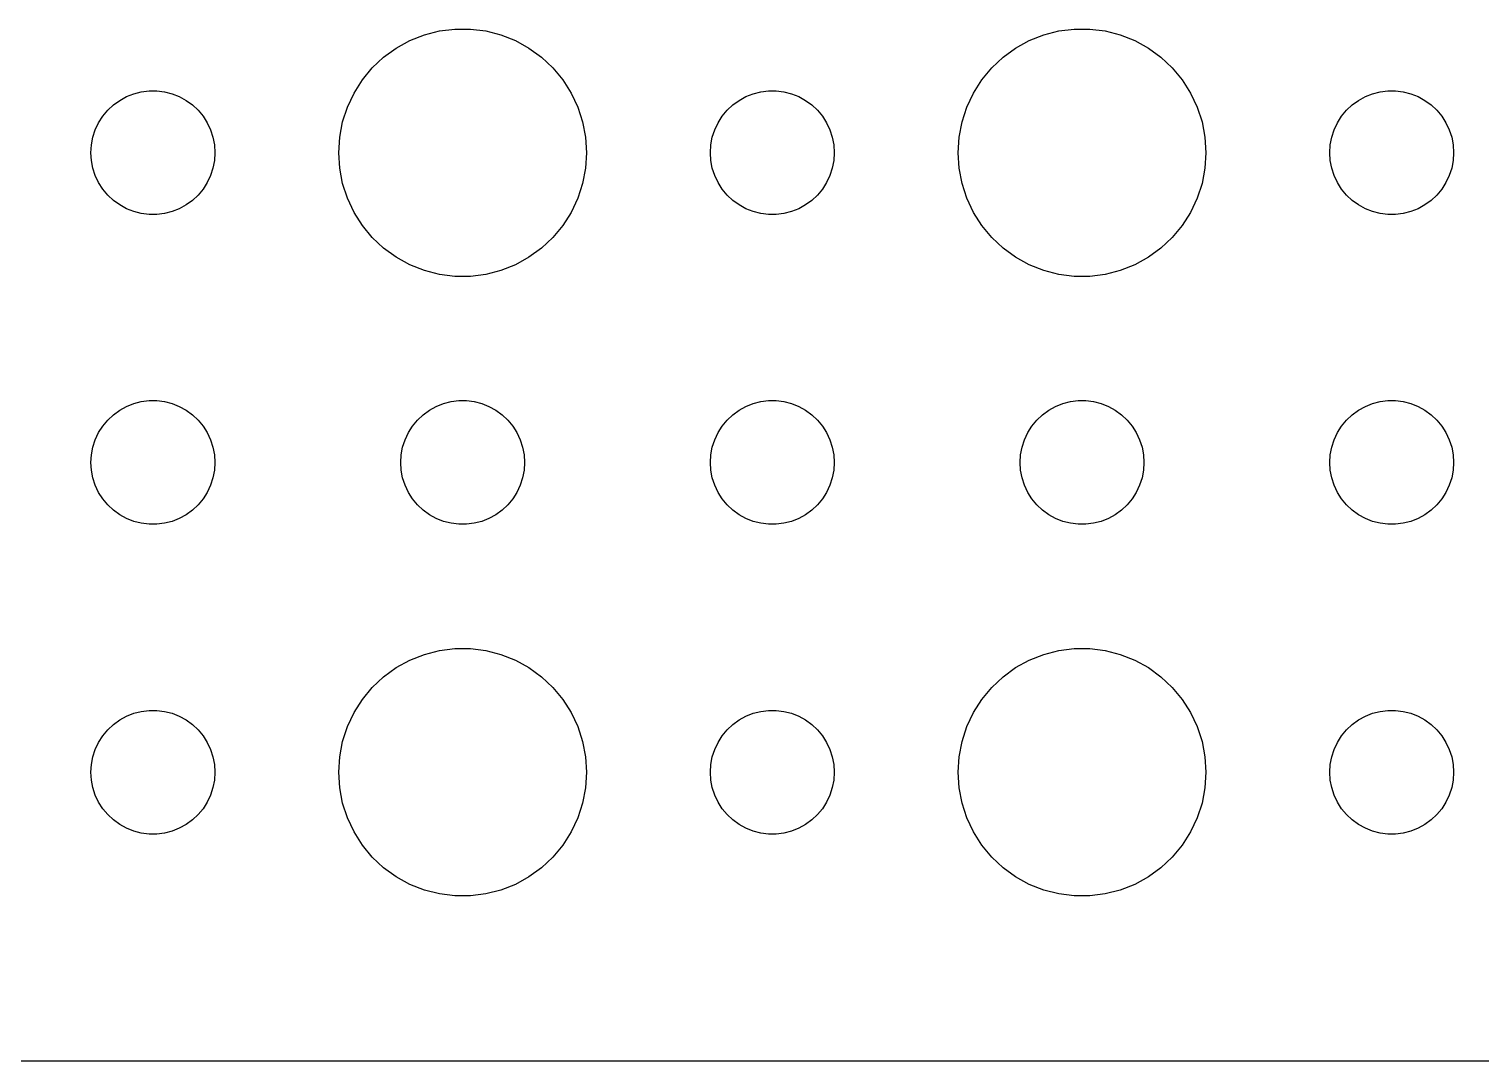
# Model space of a CAD drawing. Header units: metres. Extents: x -134 to 134, y 176 to 394.
# Drawn here: x -3 to 32.16, y 290.01 to 314.99 of the extents above; entities that cross this region are included whole.
import ezdxf

# ---------------------------------------------------------------- set-up
doc = ezdxf.new("R2010")
doc.units = ezdxf.units.M

msp = doc.modelspace()

# ---------------------------------------------------------------- linework, layer by layer
for p, q in [((5.89252, 314.533), (6.22266, 314.714)), ((6.22266, 314.714), (6.57294, 314.853)), ((6.57294, 314.853), (6.93785, 314.947)), ((6.93785, 314.947), (7.31161, 314.994)), ((7.31161, 314.994), (7.68837, 314.994)), ((7.68837, 314.994), (8.06213, 314.947)), ((8.06213, 314.947), (8.42705, 314.853)), ((8.42705, 314.853), (8.77733, 314.714)), ((8.77733, 314.714), (9.10747, 314.533)), ((20.8925, 314.533), (21.2227, 314.714)), ((21.2227, 314.714), (21.5729, 314.853)), ((21.5729, 314.853), (21.9379, 314.947)), ((21.9379, 314.947), (22.3116, 314.994)), ((22.3116, 314.994), (22.6884, 314.994)), ((22.6884, 314.994), (23.0621, 314.947)), ((23.0621, 314.947), (23.427, 314.853)), ((23.427, 314.853), (23.7773, 314.714)), ((23.7773, 314.714), (24.1075, 314.533)), ((5.58772, 314.312), (5.89252, 314.533)), ((9.10747, 314.533), (9.41226, 314.312)), ((20.5877, 314.312), (20.8925, 314.533)), ((24.1075, 314.533), (24.4123, 314.312)), ((5.07294, 313.763), (5.31308, 314.054)), ((5.31308, 314.054), (5.58772, 314.312)), ((9.41226, 314.312), (9.6869, 314.054)), ((9.6869, 314.054), (9.92705, 313.763)), ((20.0729, 313.763), (20.3131, 314.054)), ((20.3131, 314.054), (20.5877, 314.312)), ((24.4123, 314.312), (24.6869, 314.054)), ((24.6869, 314.054), (24.927, 313.763)), ((4.87108, 313.445), (5.07294, 313.763)), ((9.92705, 313.763), (10.1289, 313.445)), ((19.8711, 313.445), (20.0729, 313.763)), ((24.927, 313.763), (25.1289, 313.445)), ((-0.80373, 313.266), (-0.63866, 313.357)), ((-0.63866, 313.357), (-0.46352, 313.427)), ((-0.46352, 313.427), (-0.28107, 313.473)), ((-0.28107, 313.473), (-0.09418, 313.497)), ((-0.09418, 313.497), (0.09418, 313.497)), ((0.09418, 313.497), (0.28107, 313.473)), ((0.28107, 313.473), (0.46352, 313.427)), ((0.46352, 313.427), (0.63866, 313.357)), ((0.63866, 313.357), (0.80373, 313.266)), ((4.71066, 313.104), (4.87108, 313.445)), ((10.1289, 313.445), (10.2893, 313.104)), ((14.1963, 313.266), (14.3613, 313.357)), ((14.3613, 313.357), (14.5365, 313.427)), ((14.5365, 313.427), (14.7189, 313.473)), ((14.7189, 313.473), (14.9058, 313.497)), ((14.9058, 313.497), (15.0942, 313.497)), ((15.0942, 313.497), (15.2811, 313.473)), ((15.2811, 313.473), (15.4635, 313.427)), ((15.4635, 313.427), (15.6387, 313.357)), ((15.6387, 313.357), (15.8037, 313.266)), ((19.7107, 313.104), (19.8711, 313.445)), ((25.1289, 313.445), (25.2893, 313.104)), ((29.1963, 313.266), (29.3613, 313.357)), ((29.3613, 313.357), (29.5365, 313.427)), ((29.5365, 313.427), (29.7189, 313.473)), ((29.7189, 313.473), (29.9058, 313.497)), ((29.9058, 313.497), (30.0942, 313.497)), ((30.0942, 313.497), (30.2811, 313.473)), ((30.2811, 313.473), (30.4635, 313.427)), ((30.4635, 313.427), (30.6387, 313.357)), ((30.6387, 313.357), (30.8037, 313.266)), ((-1.21352, 312.882), (-1.09344, 313.027)), ((-1.09344, 313.027), (-0.95613, 313.156)), ((-0.95613, 313.156), (-0.80373, 313.266)), ((0.80373, 313.266), (0.95613, 313.156)), ((0.95613, 313.156), (1.09344, 313.027)), ((1.09344, 313.027), (1.21352, 312.882)), ((4.59424, 312.746), (4.71066, 313.104)), ((10.2893, 313.104), (10.4057, 312.746)), ((13.7865, 312.882), (13.9065, 313.027)), ((13.9065, 313.027), (14.0439, 313.156)), ((14.0439, 313.156), (14.1963, 313.266)), ((15.8037, 313.266), (15.9561, 313.156)), ((15.9561, 313.156), (16.0934, 313.027)), ((16.0934, 313.027), (16.2135, 312.882)), ((19.5942, 312.746), (19.7107, 313.104)), ((25.2893, 313.104), (25.4057, 312.746)), ((28.7865, 312.882), (28.9065, 313.027)), ((28.9065, 313.027), (29.0439, 313.156)), ((29.0439, 313.156), (29.1963, 313.266)), ((30.8037, 313.266), (30.9561, 313.156)), ((30.9561, 313.156), (31.0934, 313.027)), ((31.0934, 313.027), (31.2135, 312.882)), ((-1.39465, 312.552), (-1.31445, 312.723)), ((-1.31445, 312.723), (-1.21352, 312.882)), ((1.21352, 312.882), (1.31445, 312.723)), ((1.31445, 312.723), (1.39465, 312.552)), ((4.52365, 312.376), (4.59424, 312.746)), ((10.4057, 312.746), (10.4763, 312.376)), ((13.6053, 312.552), (13.6855, 312.723)), ((13.6855, 312.723), (13.7865, 312.882)), ((16.2135, 312.882), (16.3145, 312.723)), ((16.3145, 312.723), (16.3947, 312.552)), ((19.5237, 312.376), (19.5942, 312.746)), ((25.4057, 312.746), (25.4763, 312.376)), ((28.6053, 312.552), (28.6855, 312.723)), ((28.6855, 312.723), (28.7865, 312.882)), ((31.2135, 312.882), (31.3145, 312.723)), ((31.3145, 312.723), (31.3947, 312.552)), ((-1.48816, 312.188), (-1.45287, 312.373)), ((-1.45287, 312.373), (-1.39465, 312.552)), ((1.39465, 312.552), (1.45287, 312.373)), ((1.45287, 312.373), (1.48816, 312.188)), ((4.5, 312), (4.52365, 312.376)), ((10.4763, 312.376), (10.5, 312)), ((13.5118, 312.188), (13.5471, 312.373)), ((13.5471, 312.373), (13.6053, 312.552)), ((16.3947, 312.552), (16.4529, 312.373)), ((16.4529, 312.373), (16.4882, 312.188)), ((19.5, 312), (19.5237, 312.376)), ((25.4763, 312.376), (25.5, 312)), ((28.5118, 312.188), (28.5471, 312.373)), ((28.5471, 312.373), (28.6053, 312.552)), ((31.3947, 312.552), (31.4529, 312.373)), ((31.4529, 312.373), (31.4882, 312.188)), ((-1.5, 312), (-1.48816, 312.188)), ((-1.48816, 311.812), (-1.5, 312)), ((1.48816, 312.188), (1.5, 312)), ((1.5, 312), (1.48816, 311.812)), ((4.52365, 311.624), (4.5, 312)), ((10.5, 312), (10.4763, 311.624)), ((13.5, 312), (13.5118, 312.188)), ((13.5118, 311.812), (13.5, 312)), ((16.4882, 312.188), (16.5, 312)), ((16.5, 312), (16.4882, 311.812)), ((19.5237, 311.624), (19.5, 312)), ((25.5, 312), (25.4763, 311.624)), ((28.5, 312), (28.5118, 312.188)), ((28.5118, 311.812), (28.5, 312)), ((31.4882, 312.188), (31.5, 312)), ((31.5, 312), (31.4882, 311.812)), ((-1.45287, 311.627), (-1.48816, 311.812)), ((-1.39465, 311.448), (-1.45287, 311.627)), ((1.45287, 311.627), (1.39465, 311.448)), ((1.48816, 311.812), (1.45287, 311.627)), ((4.59424, 311.254), (4.52365, 311.624)), ((10.4763, 311.624), (10.4057, 311.254)), ((13.5471, 311.627), (13.5118, 311.812)), ((13.6053, 311.448), (13.5471, 311.627)), ((16.4529, 311.627), (16.3947, 311.448)), ((16.4882, 311.812), (16.4529, 311.627)), ((19.5942, 311.254), (19.5237, 311.624)), ((25.4763, 311.624), (25.4057, 311.254)), ((28.5471, 311.627), (28.5118, 311.812)), ((28.6053, 311.448), (28.5471, 311.627)), ((31.4529, 311.627), (31.3947, 311.448)), ((31.4882, 311.812), (31.4529, 311.627)), ((-1.31445, 311.277), (-1.39465, 311.448)), ((-1.21352, 311.118), (-1.31445, 311.277)), ((1.31445, 311.277), (1.21352, 311.118)), ((1.39465, 311.448), (1.31445, 311.277)), ((4.71066, 310.896), (4.59424, 311.254)), ((10.4057, 311.254), (10.2893, 310.896)), ((13.6855, 311.277), (13.6053, 311.448)), ((13.7865, 311.118), (13.6855, 311.277)), ((16.3145, 311.277), (16.2135, 311.118)), ((16.3947, 311.448), (16.3145, 311.277)), ((19.7107, 310.896), (19.5942, 311.254)), ((25.4057, 311.254), (25.2893, 310.896)), ((28.6855, 311.277), (28.6053, 311.448)), ((28.7865, 311.118), (28.6855, 311.277)), ((31.3145, 311.277), (31.2135, 311.118)), ((31.3947, 311.448), (31.3145, 311.277)), ((-1.09344, 310.973), (-1.21352, 311.118)), ((-0.95613, 310.844), (-1.09344, 310.973)), ((-0.80373, 310.734), (-0.95613, 310.844)), ((0.95613, 310.844), (0.80373, 310.734)), ((1.09344, 310.973), (0.95613, 310.844)), ((1.21352, 311.118), (1.09344, 310.973)), ((4.87108, 310.555), (4.71066, 310.896)), ((10.2893, 310.896), (10.1289, 310.555)), ((13.9065, 310.973), (13.7865, 311.118)), ((14.0439, 310.844), (13.9065, 310.973)), ((14.1963, 310.734), (14.0439, 310.844)), ((15.9561, 310.844), (15.8037, 310.734)), ((16.0934, 310.973), (15.9561, 310.844)), ((16.2135, 311.118), (16.0934, 310.973)), ((19.8711, 310.555), (19.7107, 310.896)), ((25.2893, 310.896), (25.1289, 310.555)), ((28.9065, 310.973), (28.7865, 311.118)), ((29.0439, 310.844), (28.9065, 310.973)), ((29.1963, 310.734), (29.0439, 310.844)), ((30.9561, 310.844), (30.8037, 310.734)), ((31.0934, 310.973), (30.9561, 310.844)), ((31.2135, 311.118), (31.0934, 310.973)), ((-0.63866, 310.643), (-0.80373, 310.734)), ((-0.46352, 310.573), (-0.63866, 310.643)), ((-0.28107, 310.527), (-0.46352, 310.573)), ((-0.09418, 310.503), (-0.28107, 310.527)), ((0.09418, 310.503), (-0.09418, 310.503)), ((0.28107, 310.527), (0.09418, 310.503)), ((0.46352, 310.573), (0.28107, 310.527)), ((0.63866, 310.643), (0.46352, 310.573)), ((0.80373, 310.734), (0.63866, 310.643)), ((5.07294, 310.237), (4.87108, 310.555)), ((10.1289, 310.555), (9.92705, 310.237)), ((14.3613, 310.643), (14.1963, 310.734)), ((14.5365, 310.573), (14.3613, 310.643)), ((14.7189, 310.527), (14.5365, 310.573)), ((14.9058, 310.503), (14.7189, 310.527)), ((15.0942, 310.503), (14.9058, 310.503)), ((15.2811, 310.527), (15.0942, 310.503)), ((15.4635, 310.573), (15.2811, 310.527)), ((15.6387, 310.643), (15.4635, 310.573)), ((15.8037, 310.734), (15.6387, 310.643)), ((20.0729, 310.237), (19.8711, 310.555)), ((25.1289, 310.555), (24.927, 310.237)), ((29.3613, 310.643), (29.1963, 310.734)), ((29.5365, 310.573), (29.3613, 310.643)), ((29.7189, 310.527), (29.5365, 310.573)), ((29.9058, 310.503), (29.7189, 310.527)), ((30.0942, 310.503), (29.9058, 310.503)), ((30.2811, 310.527), (30.0942, 310.503)), ((30.4635, 310.573), (30.2811, 310.527)), ((30.6387, 310.643), (30.4635, 310.573)), ((30.8037, 310.734), (30.6387, 310.643)), ((5.31308, 309.946), (5.07294, 310.237)), ((9.92705, 310.237), (9.6869, 309.946)), ((20.3131, 309.946), (20.0729, 310.237)), ((24.927, 310.237), (24.6869, 309.946)), ((5.58772, 309.688), (5.31308, 309.946)), ((9.6869, 309.946), (9.41226, 309.688)), ((20.5877, 309.688), (20.3131, 309.946)), ((24.6869, 309.946), (24.4123, 309.688)), ((5.89252, 309.467), (5.58772, 309.688)), ((6.22266, 309.286), (5.89252, 309.467)), ((9.10747, 309.467), (8.77733, 309.286)), ((9.41226, 309.688), (9.10747, 309.467)), ((20.8925, 309.467), (20.5877, 309.688)), ((21.2227, 309.286), (20.8925, 309.467)), ((24.1075, 309.467), (23.7773, 309.286)), ((24.4123, 309.688), (24.1075, 309.467)), ((6.57294, 309.147), (6.22266, 309.286)), ((6.93785, 309.053), (6.57294, 309.147)), ((8.42705, 309.147), (8.06213, 309.053)), ((8.77733, 309.286), (8.42705, 309.147)), ((21.5729, 309.147), (21.2227, 309.286)), ((21.9379, 309.053), (21.5729, 309.147)), ((23.427, 309.147), (23.0621, 309.053)), ((23.7773, 309.286), (23.427, 309.147)), ((7.31161, 309.006), (6.93785, 309.053)), ((7.68837, 309.006), (7.31161, 309.006)), ((8.06213, 309.053), (7.68837, 309.006)), ((22.3116, 309.006), (21.9379, 309.053)), ((22.6884, 309.006), (22.3116, 309.006)), ((23.0621, 309.053), (22.6884, 309.006)), ((-0.63866, 305.857), (-0.46352, 305.927)), ((-0.46352, 305.927), (-0.28107, 305.973)), ((-0.28107, 305.973), (-0.09418, 305.997)), ((-0.09418, 305.997), (0.09418, 305.997)), ((0.09418, 305.997), (0.28107, 305.973)), ((0.28107, 305.973), (0.46352, 305.927)), ((0.46352, 305.927), (0.63866, 305.857)), ((6.86133, 305.857), (7.03647, 305.927)), ((7.03647, 305.927), (7.21892, 305.973)), ((7.21892, 305.973), (7.40581, 305.997)), ((7.40581, 305.997), (7.59418, 305.997)), ((7.59418, 305.997), (7.78107, 305.973)), ((7.78107, 305.973), (7.96352, 305.927)), ((7.96352, 305.927), (8.13866, 305.857)), ((14.3613, 305.857), (14.5365, 305.927)), ((14.5365, 305.927), (14.7189, 305.973)), ((14.7189, 305.973), (14.9058, 305.997)), ((14.9058, 305.997), (15.0942, 305.997)), ((15.0942, 305.997), (15.2811, 305.973)), ((15.2811, 305.973), (15.4635, 305.927)), ((15.4635, 305.927), (15.6387, 305.857)), ((21.8613, 305.857), (22.0365, 305.927)), ((22.0365, 305.927), (22.2189, 305.973)), ((22.2189, 305.973), (22.4058, 305.997)), ((22.4058, 305.997), (22.5942, 305.997)), ((22.5942, 305.997), (22.7811, 305.973)), ((22.7811, 305.973), (22.9635, 305.927)), ((22.9635, 305.927), (23.1387, 305.857)), ((29.3613, 305.857), (29.5365, 305.927)), ((29.5365, 305.927), (29.7189, 305.973)), ((29.7189, 305.973), (29.9058, 305.997)), ((29.9058, 305.997), (30.0942, 305.997)), ((30.0942, 305.997), (30.2811, 305.973)), ((30.2811, 305.973), (30.4635, 305.927)), ((30.4635, 305.927), (30.6387, 305.857)), ((-1.09344, 305.527), (-0.95613, 305.656)), ((-0.95613, 305.656), (-0.80373, 305.766)), ((-0.80373, 305.766), (-0.63866, 305.857)), ((0.63866, 305.857), (0.80373, 305.766)), ((0.80373, 305.766), (0.95613, 305.656)), ((0.95613, 305.656), (1.09344, 305.527)), ((6.40654, 305.527), (6.54385, 305.656)), ((6.54385, 305.656), (6.69626, 305.766)), ((6.69626, 305.766), (6.86133, 305.857)), ((8.13866, 305.857), (8.30373, 305.766)), ((8.30373, 305.766), (8.45613, 305.656)), ((8.45613, 305.656), (8.59344, 305.527)), ((13.9065, 305.527), (14.0439, 305.656)), ((14.0439, 305.656), (14.1963, 305.766)), ((14.1963, 305.766), (14.3613, 305.857)), ((15.6387, 305.857), (15.8037, 305.766)), ((15.8037, 305.766), (15.9561, 305.656)), ((15.9561, 305.656), (16.0934, 305.527)), ((21.4065, 305.527), (21.5439, 305.656)), ((21.5439, 305.656), (21.6963, 305.766)), ((21.6963, 305.766), (21.8613, 305.857)), ((23.1387, 305.857), (23.3037, 305.766)), ((23.3037, 305.766), (23.4561, 305.656)), ((23.4561, 305.656), (23.5934, 305.527)), ((28.9065, 305.527), (29.0439, 305.656)), ((29.0439, 305.656), (29.1963, 305.766)), ((29.1963, 305.766), (29.3613, 305.857)), ((30.6387, 305.857), (30.8037, 305.766)), ((30.8037, 305.766), (30.9561, 305.656)), ((30.9561, 305.656), (31.0934, 305.527)), ((-1.39465, 305.052), (-1.31445, 305.223)), ((-1.31445, 305.223), (-1.21352, 305.382)), ((-1.21352, 305.382), (-1.09344, 305.527)), ((1.09344, 305.527), (1.21352, 305.382)), ((1.21352, 305.382), (1.31445, 305.223)), ((1.31445, 305.223), (1.39465, 305.052)), ((6.10533, 305.052), (6.18553, 305.223)), ((6.18553, 305.223), (6.28647, 305.382)), ((6.28647, 305.382), (6.40654, 305.527)), ((8.59344, 305.527), (8.71352, 305.382)), ((8.71352, 305.382), (8.81445, 305.223)), ((8.81445, 305.223), (8.89465, 305.052)), ((13.6053, 305.052), (13.6855, 305.223)), ((13.6855, 305.223), (13.7865, 305.382)), ((13.7865, 305.382), (13.9065, 305.527)), ((16.0934, 305.527), (16.2135, 305.382)), ((16.2135, 305.382), (16.3145, 305.223)), ((16.3145, 305.223), (16.3947, 305.052)), ((21.1053, 305.052), (21.1855, 305.223)), ((21.1855, 305.223), (21.2865, 305.382)), ((21.2865, 305.382), (21.4065, 305.527)), ((23.5934, 305.527), (23.7135, 305.382)), ((23.7135, 305.382), (23.8145, 305.223)), ((23.8145, 305.223), (23.8947, 305.052)), ((28.6053, 305.052), (28.6855, 305.223)), ((28.6855, 305.223), (28.7865, 305.382)), ((28.7865, 305.382), (28.9065, 305.527)), ((31.0934, 305.527), (31.2135, 305.382)), ((31.2135, 305.382), (31.3145, 305.223)), ((31.3145, 305.223), (31.3947, 305.052)), ((-1.48816, 304.688), (-1.45287, 304.873)), ((-1.45287, 304.873), (-1.39465, 305.052)), ((1.39465, 305.052), (1.45287, 304.873)), ((1.45287, 304.873), (1.48816, 304.688)), ((6.01183, 304.688), (6.04712, 304.873)), ((6.04712, 304.873), (6.10533, 305.052)), ((8.89465, 305.052), (8.95287, 304.873)), ((8.95287, 304.873), (8.98816, 304.688)), ((13.5118, 304.688), (13.5471, 304.873)), ((13.5471, 304.873), (13.6053, 305.052)), ((16.3947, 305.052), (16.4529, 304.873)), ((16.4529, 304.873), (16.4882, 304.688)), ((21.0118, 304.688), (21.0471, 304.873)), ((21.0471, 304.873), (21.1053, 305.052)), ((23.8947, 305.052), (23.9529, 304.873)), ((23.9529, 304.873), (23.9882, 304.688)), ((28.5118, 304.688), (28.5471, 304.873)), ((28.5471, 304.873), (28.6053, 305.052)), ((31.3947, 305.052), (31.4529, 304.873)), ((31.4529, 304.873), (31.4882, 304.688)), ((-1.5, 304.5), (-1.48816, 304.688)), ((-1.48816, 304.312), (-1.5, 304.5)), ((1.48816, 304.688), (1.5, 304.5)), ((1.5, 304.5), (1.48816, 304.312)), ((6, 304.5), (6.01183, 304.688)), ((6.01183, 304.312), (6, 304.5)), ((8.98816, 304.688), (9, 304.5)), ((9, 304.5), (8.98816, 304.312)), ((13.5, 304.5), (13.5118, 304.688)), ((13.5118, 304.312), (13.5, 304.5)), ((16.4882, 304.688), (16.5, 304.5)), ((16.5, 304.5), (16.4882, 304.312)), ((21, 304.5), (21.0118, 304.688)), ((21.0118, 304.312), (21, 304.5)), ((23.9882, 304.688), (24, 304.5)), ((24, 304.5), (23.9882, 304.312)), ((28.5, 304.5), (28.5118, 304.688)), ((28.5118, 304.312), (28.5, 304.5)), ((31.4882, 304.688), (31.5, 304.5)), ((31.5, 304.5), (31.4882, 304.312)), ((-1.45287, 304.127), (-1.48816, 304.312)), ((1.48816, 304.312), (1.45287, 304.127)), ((6.04712, 304.127), (6.01183, 304.312)), ((8.98816, 304.312), (8.95287, 304.127)), ((13.5471, 304.127), (13.5118, 304.312)), ((16.4882, 304.312), (16.4529, 304.127)), ((21.0471, 304.127), (21.0118, 304.312)), ((23.9882, 304.312), (23.9529, 304.127)), ((28.5471, 304.127), (28.5118, 304.312)), ((31.4882, 304.312), (31.4529, 304.127)), ((-1.39465, 303.948), (-1.45287, 304.127)), ((-1.31445, 303.777), (-1.39465, 303.948)), ((1.39465, 303.948), (1.31445, 303.777)), ((1.45287, 304.127), (1.39465, 303.948)), ((6.10533, 303.948), (6.04712, 304.127)), ((6.18553, 303.777), (6.10533, 303.948)), ((8.89465, 303.948), (8.81445, 303.777)), ((8.95287, 304.127), (8.89465, 303.948)), ((13.6053, 303.948), (13.5471, 304.127)), ((13.6855, 303.777), (13.6053, 303.948)), ((16.3947, 303.948), (16.3145, 303.777)), ((16.4529, 304.127), (16.3947, 303.948)), ((21.1053, 303.948), (21.0471, 304.127)), ((21.1855, 303.777), (21.1053, 303.948)), ((23.8947, 303.948), (23.8145, 303.777)), ((23.9529, 304.127), (23.8947, 303.948)), ((28.6053, 303.948), (28.5471, 304.127)), ((28.6855, 303.777), (28.6053, 303.948)), ((31.3947, 303.948), (31.3145, 303.777)), ((31.4529, 304.127), (31.3947, 303.948)), ((-1.21352, 303.618), (-1.31445, 303.777)), ((-1.09344, 303.473), (-1.21352, 303.618)), ((-0.95613, 303.344), (-1.09344, 303.473)), ((1.09344, 303.473), (0.95613, 303.344)), ((1.21352, 303.618), (1.09344, 303.473)), ((1.31445, 303.777), (1.21352, 303.618)), ((6.28647, 303.618), (6.18553, 303.777)), ((6.40654, 303.473), (6.28647, 303.618)), ((6.54385, 303.344), (6.40654, 303.473)), ((8.59344, 303.473), (8.45613, 303.344)), ((8.71352, 303.618), (8.59344, 303.473)), ((8.81445, 303.777), (8.71352, 303.618)), ((13.7865, 303.618), (13.6855, 303.777)), ((13.9065, 303.473), (13.7865, 303.618)), ((14.0439, 303.344), (13.9065, 303.473)), ((16.0934, 303.473), (15.9561, 303.344)), ((16.2135, 303.618), (16.0934, 303.473)), ((16.3145, 303.777), (16.2135, 303.618)), ((21.2865, 303.618), (21.1855, 303.777)), ((21.4065, 303.473), (21.2865, 303.618)), ((21.5439, 303.344), (21.4065, 303.473)), ((23.5934, 303.473), (23.4561, 303.344)), ((23.7135, 303.618), (23.5934, 303.473)), ((23.8145, 303.777), (23.7135, 303.618)), ((28.7865, 303.618), (28.6855, 303.777)), ((28.9065, 303.473), (28.7865, 303.618)), ((29.0439, 303.344), (28.9065, 303.473)), ((31.0934, 303.473), (30.9561, 303.344)), ((31.2135, 303.618), (31.0934, 303.473)), ((31.3145, 303.777), (31.2135, 303.618)), ((-0.80373, 303.234), (-0.95613, 303.344)), ((-0.63866, 303.143), (-0.80373, 303.234)), ((-0.46352, 303.073), (-0.63866, 303.143)), ((0.63866, 303.143), (0.46352, 303.073)), ((0.80373, 303.234), (0.63866, 303.143)), ((0.95613, 303.344), (0.80373, 303.234)), ((6.69626, 303.234), (6.54385, 303.344)), ((6.86133, 303.143), (6.69626, 303.234)), ((7.03647, 303.073), (6.86133, 303.143)), ((8.13866, 303.143), (7.96352, 303.073)), ((8.30373, 303.234), (8.13866, 303.143)), ((8.45613, 303.344), (8.30373, 303.234)), ((14.1963, 303.234), (14.0439, 303.344)), ((14.3613, 303.143), (14.1963, 303.234)), ((14.5365, 303.073), (14.3613, 303.143)), ((15.6387, 303.143), (15.4635, 303.073)), ((15.8037, 303.234), (15.6387, 303.143)), ((15.9561, 303.344), (15.8037, 303.234)), ((21.6963, 303.234), (21.5439, 303.344)), ((21.8613, 303.143), (21.6963, 303.234)), ((22.0365, 303.073), (21.8613, 303.143)), ((23.1387, 303.143), (22.9635, 303.073)), ((23.3037, 303.234), (23.1387, 303.143)), ((23.4561, 303.344), (23.3037, 303.234)), ((29.1963, 303.234), (29.0439, 303.344)), ((29.3613, 303.143), (29.1963, 303.234)), ((29.5365, 303.073), (29.3613, 303.143)), ((30.6387, 303.143), (30.4635, 303.073)), ((30.8037, 303.234), (30.6387, 303.143)), ((30.9561, 303.344), (30.8037, 303.234)), ((-0.28107, 303.027), (-0.46352, 303.073)), ((-0.09418, 303.003), (-0.28107, 303.027)), ((0.09418, 303.003), (-0.09418, 303.003)), ((0.28107, 303.027), (0.09418, 303.003)), ((0.46352, 303.073), (0.28107, 303.027)), ((7.21892, 303.027), (7.03647, 303.073)), ((7.40581, 303.003), (7.21892, 303.027)), ((7.59418, 303.003), (7.40581, 303.003)), ((7.78107, 303.027), (7.59418, 303.003)), ((7.96352, 303.073), (7.78107, 303.027)), ((14.7189, 303.027), (14.5365, 303.073)), ((14.9058, 303.003), (14.7189, 303.027)), ((15.0942, 303.003), (14.9058, 303.003)), ((15.2811, 303.027), (15.0942, 303.003)), ((15.4635, 303.073), (15.2811, 303.027)), ((22.2189, 303.027), (22.0365, 303.073)), ((22.4058, 303.003), (22.2189, 303.027)), ((22.5942, 303.003), (22.4058, 303.003)), ((22.7811, 303.027), (22.5942, 303.003)), ((22.9635, 303.073), (22.7811, 303.027)), ((29.7189, 303.027), (29.5365, 303.073)), ((29.9058, 303.003), (29.7189, 303.027)), ((30.0942, 303.003), (29.9058, 303.003)), ((30.2811, 303.027), (30.0942, 303.003)), ((30.4635, 303.073), (30.2811, 303.027)), ((6.57294, 299.853), (6.93785, 299.947)), ((6.93785, 299.947), (7.31161, 299.994)), ((7.31161, 299.994), (7.68837, 299.994)), ((7.68837, 299.994), (8.06213, 299.947)), ((8.06213, 299.947), (8.42705, 299.853)), ((21.5729, 299.853), (21.9379, 299.947)), ((21.9379, 299.947), (22.3116, 299.994)), ((22.3116, 299.994), (22.6884, 299.994)), ((22.6884, 299.994), (23.0621, 299.947)), ((23.0621, 299.947), (23.427, 299.853)), ((5.89252, 299.533), (6.22266, 299.714)), ((6.22266, 299.714), (6.57294, 299.853)), ((8.42705, 299.853), (8.77733, 299.714)), ((8.77733, 299.714), (9.10747, 299.533)), ((20.8925, 299.533), (21.2227, 299.714)), ((21.2227, 299.714), (21.5729, 299.853)), ((23.427, 299.853), (23.7773, 299.714)), ((23.7773, 299.714), (24.1075, 299.533)), ((5.31308, 299.054), (5.58772, 299.312)), ((5.58772, 299.312), (5.89252, 299.533)), ((9.10747, 299.533), (9.41226, 299.312)), ((9.41226, 299.312), (9.6869, 299.054)), ((20.3131, 299.054), (20.5877, 299.312)), ((20.5877, 299.312), (20.8925, 299.533)), ((24.1075, 299.533), (24.4123, 299.312)), ((24.4123, 299.312), (24.6869, 299.054)), ((5.07294, 298.763), (5.31308, 299.054)), ((9.6869, 299.054), (9.92705, 298.763)), ((20.0729, 298.763), (20.3131, 299.054)), ((24.6869, 299.054), (24.927, 298.763)), ((4.87108, 298.445), (5.07294, 298.763)), ((9.92705, 298.763), (10.1289, 298.445)), ((19.8711, 298.445), (20.0729, 298.763)), ((24.927, 298.763), (25.1289, 298.445)), ((-0.95613, 298.156), (-0.80373, 298.266)), ((-0.80373, 298.266), (-0.63866, 298.357)), ((-0.63866, 298.357), (-0.46352, 298.427)), ((-0.46352, 298.427), (-0.28107, 298.473)), ((-0.28107, 298.473), (-0.09418, 298.497)), ((-0.09418, 298.497), (0.09418, 298.497)), ((0.09418, 298.497), (0.28107, 298.473)), ((0.28107, 298.473), (0.46352, 298.427)), ((0.46352, 298.427), (0.63866, 298.357)), ((0.63866, 298.357), (0.80373, 298.266)), ((0.80373, 298.266), (0.95613, 298.156)), ((4.71066, 298.104), (4.87108, 298.445)), ((10.1289, 298.445), (10.2893, 298.104)), ((14.0439, 298.156), (14.1963, 298.266)), ((14.1963, 298.266), (14.3613, 298.357)), ((14.3613, 298.357), (14.5365, 298.427)), ((14.5365, 298.427), (14.7189, 298.473)), ((14.7189, 298.473), (14.9058, 298.497)), ((14.9058, 298.497), (15.0942, 298.497)), ((15.0942, 298.497), (15.2811, 298.473)), ((15.2811, 298.473), (15.4635, 298.427)), ((15.4635, 298.427), (15.6387, 298.357)), ((15.6387, 298.357), (15.8037, 298.266)), ((15.8037, 298.266), (15.9561, 298.156)), ((19.7107, 298.104), (19.8711, 298.445)), ((25.1289, 298.445), (25.2893, 298.104)), ((29.0439, 298.156), (29.1963, 298.266)), ((29.1963, 298.266), (29.3613, 298.357)), ((29.3613, 298.357), (29.5365, 298.427)), ((29.5365, 298.427), (29.7189, 298.473)), ((29.7189, 298.473), (29.9058, 298.497)), ((29.9058, 298.497), (30.0942, 298.497)), ((30.0942, 298.497), (30.2811, 298.473)), ((30.2811, 298.473), (30.4635, 298.427)), ((30.4635, 298.427), (30.6387, 298.357)), ((30.6387, 298.357), (30.8037, 298.266)), ((30.8037, 298.266), (30.9561, 298.156)), ((-1.31445, 297.723), (-1.21352, 297.882)), ((-1.21352, 297.882), (-1.09344, 298.027)), ((-1.09344, 298.027), (-0.95613, 298.156)), ((0.95613, 298.156), (1.09344, 298.027)), ((1.09344, 298.027), (1.21352, 297.882)), ((1.21352, 297.882), (1.31445, 297.723)), ((4.59424, 297.746), (4.71066, 298.104)), ((10.2893, 298.104), (10.4057, 297.746)), ((13.6855, 297.723), (13.7865, 297.882)), ((13.7865, 297.882), (13.9065, 298.027)), ((13.9065, 298.027), (14.0439, 298.156)), ((15.9561, 298.156), (16.0934, 298.027)), ((16.0934, 298.027), (16.2135, 297.882)), ((16.2135, 297.882), (16.3145, 297.723)), ((19.5942, 297.746), (19.7107, 298.104)), ((25.2893, 298.104), (25.4057, 297.746)), ((28.6855, 297.723), (28.7865, 297.882)), ((28.7865, 297.882), (28.9065, 298.027)), ((28.9065, 298.027), (29.0439, 298.156)), ((30.9561, 298.156), (31.0934, 298.027)), ((31.0934, 298.027), (31.2135, 297.882)), ((31.2135, 297.882), (31.3145, 297.723)), ((-1.45287, 297.373), (-1.39465, 297.552)), ((-1.39465, 297.552), (-1.31445, 297.723)), ((1.31445, 297.723), (1.39465, 297.552)), ((1.39465, 297.552), (1.45287, 297.373)), ((4.52365, 297.376), (4.59424, 297.746)), ((10.4057, 297.746), (10.4763, 297.376)), ((13.5471, 297.373), (13.6053, 297.552)), ((13.6053, 297.552), (13.6855, 297.723)), ((16.3145, 297.723), (16.3947, 297.552)), ((16.3947, 297.552), (16.4529, 297.373)), ((19.5237, 297.376), (19.5942, 297.746)), ((25.4057, 297.746), (25.4763, 297.376)), ((28.5471, 297.373), (28.6053, 297.552)), ((28.6053, 297.552), (28.6855, 297.723)), ((31.3145, 297.723), (31.3947, 297.552)), ((31.3947, 297.552), (31.4529, 297.373)), ((-1.5, 297), (-1.48816, 297.188)), ((-1.48816, 297.188), (-1.45287, 297.373)), ((1.45287, 297.373), (1.48816, 297.188)), ((1.48816, 297.188), (1.5, 297)), ((4.5, 297), (4.52365, 297.376)), ((10.4763, 297.376), (10.5, 297)), ((13.5, 297), (13.5118, 297.188)), ((13.5118, 297.188), (13.5471, 297.373)), ((16.4529, 297.373), (16.4882, 297.188)), ((16.4882, 297.188), (16.5, 297)), ((19.5, 297), (19.5237, 297.376)), ((25.4763, 297.376), (25.5, 297)), ((28.5, 297), (28.5118, 297.188)), ((28.5118, 297.188), (28.5471, 297.373)), ((31.4529, 297.373), (31.4882, 297.188)), ((31.4882, 297.188), (31.5, 297)), ((-1.48816, 296.812), (-1.5, 297)), ((-1.45287, 296.627), (-1.48816, 296.812)), ((1.48816, 296.812), (1.45287, 296.627)), ((1.5, 297), (1.48816, 296.812)), ((4.52365, 296.624), (4.5, 297)), ((10.5, 297), (10.4763, 296.624)), ((13.5118, 296.812), (13.5, 297)), ((13.5471, 296.627), (13.5118, 296.812)), ((16.4882, 296.812), (16.4529, 296.627)), ((16.5, 297), (16.4882, 296.812)), ((19.5237, 296.624), (19.5, 297)), ((25.5, 297), (25.4763, 296.624)), ((28.5118, 296.812), (28.5, 297)), ((28.5471, 296.627), (28.5118, 296.812)), ((31.4882, 296.812), (31.4529, 296.627)), ((31.5, 297), (31.4882, 296.812)), ((-1.39465, 296.448), (-1.45287, 296.627)), ((-1.31445, 296.277), (-1.39465, 296.448)), ((1.39465, 296.448), (1.31445, 296.277)), ((1.45287, 296.627), (1.39465, 296.448)), ((4.59424, 296.254), (4.52365, 296.624)), ((10.4763, 296.624), (10.4057, 296.254)), ((13.6053, 296.448), (13.5471, 296.627)), ((13.6855, 296.277), (13.6053, 296.448)), ((16.3947, 296.448), (16.3145, 296.277)), ((16.4529, 296.627), (16.3947, 296.448)), ((19.5942, 296.254), (19.5237, 296.624)), ((25.4763, 296.624), (25.4057, 296.254)), ((28.6053, 296.448), (28.5471, 296.627)), ((28.6855, 296.277), (28.6053, 296.448)), ((31.3947, 296.448), (31.3145, 296.277)), ((31.4529, 296.627), (31.3947, 296.448)), ((-1.21352, 296.118), (-1.31445, 296.277)), ((-1.09344, 295.973), (-1.21352, 296.118)), ((1.21352, 296.118), (1.09344, 295.973)), ((1.31445, 296.277), (1.21352, 296.118)), ((4.71066, 295.896), (4.59424, 296.254)), ((10.4057, 296.254), (10.2893, 295.896)), ((13.7865, 296.118), (13.6855, 296.277)), ((13.9065, 295.973), (13.7865, 296.118)), ((16.2135, 296.118), (16.0934, 295.973)), ((16.3145, 296.277), (16.2135, 296.118)), ((19.7107, 295.896), (19.5942, 296.254)), ((25.4057, 296.254), (25.2893, 295.896)), ((28.7865, 296.118), (28.6855, 296.277)), ((28.9065, 295.973), (28.7865, 296.118)), ((31.2135, 296.118), (31.0934, 295.973)), ((31.3145, 296.277), (31.2135, 296.118)), ((-0.95613, 295.844), (-1.09344, 295.973)), ((-0.80373, 295.734), (-0.95613, 295.844)), ((-0.63866, 295.643), (-0.80373, 295.734)), ((0.80373, 295.734), (0.63866, 295.643)), ((0.95613, 295.844), (0.80373, 295.734)), ((1.09344, 295.973), (0.95613, 295.844)), ((4.87108, 295.555), (4.71066, 295.896)), ((10.2893, 295.896), (10.1289, 295.555)), ((14.0439, 295.844), (13.9065, 295.973)), ((14.1963, 295.734), (14.0439, 295.844)), ((14.3613, 295.643), (14.1963, 295.734)), ((15.8037, 295.734), (15.6387, 295.643)), ((15.9561, 295.844), (15.8037, 295.734)), ((16.0934, 295.973), (15.9561, 295.844)), ((19.8711, 295.555), (19.7107, 295.896)), ((25.2893, 295.896), (25.1289, 295.555)), ((29.0439, 295.844), (28.9065, 295.973)), ((29.1963, 295.734), (29.0439, 295.844)), ((29.3613, 295.643), (29.1963, 295.734)), ((30.8037, 295.734), (30.6387, 295.643)), ((30.9561, 295.844), (30.8037, 295.734)), ((31.0934, 295.973), (30.9561, 295.844)), ((-0.46352, 295.573), (-0.63866, 295.643)), ((-0.28107, 295.527), (-0.46352, 295.573)), ((-0.09418, 295.503), (-0.28107, 295.527)), ((0.09418, 295.503), (-0.09418, 295.503)), ((0.28107, 295.527), (0.09418, 295.503)), ((0.46352, 295.573), (0.28107, 295.527)), ((0.63866, 295.643), (0.46352, 295.573)), ((5.07294, 295.237), (4.87108, 295.555)), ((10.1289, 295.555), (9.92705, 295.237)), ((14.5365, 295.573), (14.3613, 295.643)), ((14.7189, 295.527), (14.5365, 295.573)), ((14.9058, 295.503), (14.7189, 295.527)), ((15.0942, 295.503), (14.9058, 295.503)), ((15.2811, 295.527), (15.0942, 295.503)), ((15.4635, 295.573), (15.2811, 295.527)), ((15.6387, 295.643), (15.4635, 295.573)), ((20.0729, 295.237), (19.8711, 295.555)), ((25.1289, 295.555), (24.927, 295.237)), ((29.5365, 295.573), (29.3613, 295.643)), ((29.7189, 295.527), (29.5365, 295.573)), ((29.9058, 295.503), (29.7189, 295.527)), ((30.0942, 295.503), (29.9058, 295.503)), ((30.2811, 295.527), (30.0942, 295.503)), ((30.4635, 295.573), (30.2811, 295.527)), ((30.6387, 295.643), (30.4635, 295.573)), ((5.31308, 294.946), (5.07294, 295.237)), ((9.92705, 295.237), (9.6869, 294.946)), ((20.3131, 294.946), (20.0729, 295.237)), ((24.927, 295.237), (24.6869, 294.946)), ((5.58772, 294.688), (5.31308, 294.946)), ((5.89252, 294.467), (5.58772, 294.688)), ((9.41226, 294.688), (9.10747, 294.467)), ((9.6869, 294.946), (9.41226, 294.688)), ((20.5877, 294.688), (20.3131, 294.946)), ((20.8925, 294.467), (20.5877, 294.688)), ((24.4123, 294.688), (24.1075, 294.467)), ((24.6869, 294.946), (24.4123, 294.688)), ((6.22266, 294.286), (5.89252, 294.467)), ((9.10747, 294.467), (8.77733, 294.286)), ((21.2227, 294.286), (20.8925, 294.467)), ((24.1075, 294.467), (23.7773, 294.286)), ((6.57294, 294.147), (6.22266, 294.286)), ((6.93785, 294.053), (6.57294, 294.147)), ((7.31161, 294.006), (6.93785, 294.053)), ((7.68837, 294.006), (7.31161, 294.006)), ((8.06213, 294.053), (7.68837, 294.006)), ((8.42705, 294.147), (8.06213, 294.053)), ((8.77733, 294.286), (8.42705, 294.147)), ((21.5729, 294.147), (21.2227, 294.286)), ((21.9379, 294.053), (21.5729, 294.147)), ((22.3116, 294.006), (21.9379, 294.053)), ((22.6884, 294.006), (22.3116, 294.006)), ((23.0621, 294.053), (22.6884, 294.006)), ((23.427, 294.147), (23.0621, 294.053)), ((23.7773, 294.286), (23.427, 294.147)), ((-129.814, 290.01), (129.814, 290.01))]:
    msp.add_line(p, q)

doc.saveas('drawing.dxf')
